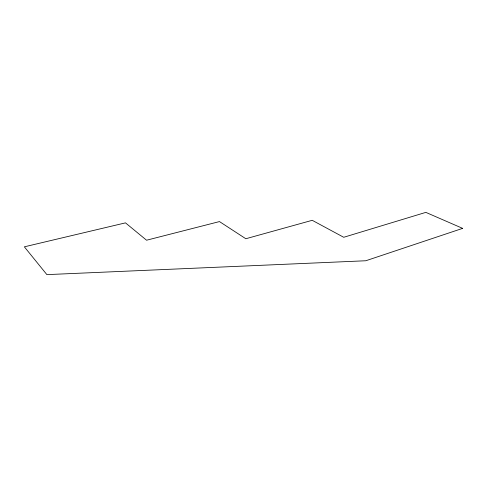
<?xml version="1.0" encoding="UTF-8"?>
<svg xmlns="http://www.w3.org/2000/svg" width="487" height="487" viewBox="0 0 487 487"><rect width="100%" height="100%" fill="white"/><g stroke="black" fill="none" stroke-linecap="round" stroke-linejoin="round"><path stroke-width="0.73" d="M462.65 228.373L365.792 260.758L46.886 274.625L24.35 246.824L125.482 222.863L146.563 240.219L219.467 221.579L245.825 238.74L312.228 220.313L343.725 237.285L425.839 212.375L462.65 228.373"/></g></svg>
